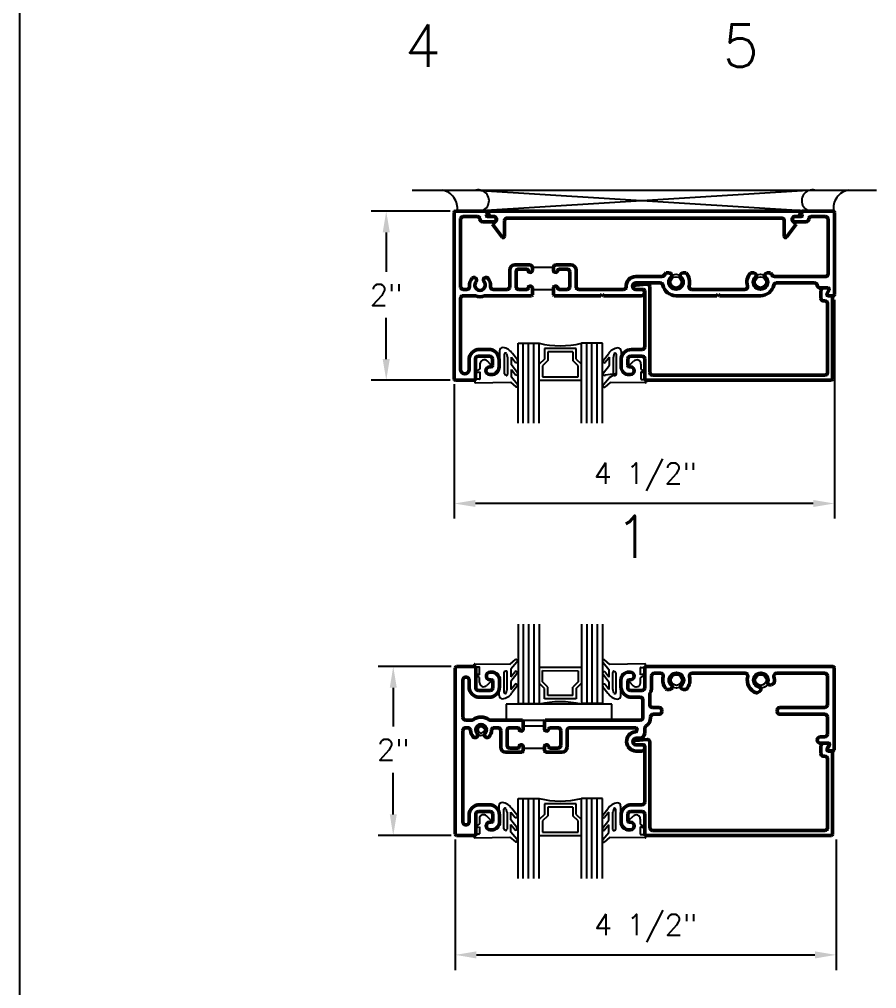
# Model space of a CAD drawing. Header units: inches. Extents: x -1.3 to 32.6, y -0.2 to 43.7.
# Drawn here: x -1.32 to 8.83, y 10.33 to 21.8 of the extents above; entities that cross this region are included whole.
import ezdxf

# ---------------------------------------------------------------- set-up
doc = ezdxf.new("R2010")
doc.units = ezdxf.units.IN
doc.header["$MEASUREMENT"] = 0
for name, color, linetype in [('R-ANNO-DIMS', 3, 'Continuous'), ('R-ANNO-TEXT', 6, 'Continuous'), ('R-SWTS-DET1', 1, 'Continuous'), ('R-SWTS-DET3', 5, 'Continuous'), ('R-SWTS-OTLN', 2, 'Continuous')]:
    doc.layers.add(name, color=color, linetype=linetype)
doc.styles.add('SWTSTEXT', font='romans.shx')
doc.dimstyles.new('SWTSARCH', dxfattribs={"dimtxt": 0.25, "dimasz": 0.25, "dimexe": 0.179688, "dimexo": 0.0625, "dimgap": 0.125, "dimtad": 1, "dimtih": 1, "dimtoh": 1, "dimdec": 4, "dimzin": 4, "dimdsep": 46, "dimlunit": 4, "dimtxsty": 'SWTSTEXT', "dimcen": 0.1875, "dimdle": 0.179688, "dimclrd": 256, "dimclre": 256, "dimclrt": 256, "dimazin": 2, "dimtfac": 1, "dimtdec": 4, "dimtofl": 0, "dimtmove": 0, "dimatfit": 3, "dimfxl": 1, "dimfrac": 2, "dimtolj": 1, "dimtzin": 4, "dimlwd": -1, "dimlwe": -1, "dimarcsym": 0})

# ---------------------------------------------------------------- blocks, each defined once
blk = doc.blocks.new('*D5')
at = {"layer": 'Defpoints', "color": 0, "transparency": 16777216}
for p in [(3.838, 12.154), (8.345, 12.154), (8.345, 10.726)]:
    blk.add_point(p, dxfattribs=at)
at = {"layer": 'R-ANNO-DIMS', "transparency": 16777216}
for p, q in [((3.838, 12.092), (3.838, 10.546)), ((8.345, 12.092), (8.345, 10.546)), ((4.088, 10.726), (8.095, 10.726))]:
    blk.add_line(p, q, dxfattribs=at)
for points in [[(4.088, 10.768), (4.088, 10.684), (3.838, 10.726)], [(8.095, 10.768), (8.095, 10.684), (8.345, 10.726)]]:
    blk.add_solid(points, dxfattribs=at)
at = {"layer": 'R-ANNO-DIMS', "transparency": 16777216, "insert": (6.091, 11.042), "char_height": 0.25, "attachment_point": 5, "style": 'SWTSTEXT'}
blk.add_mtext('\\A1;4 1/2"', dxfattribs=at)
blk = doc.blocks.new('*D6')
at = {"layer": 'Defpoints', "color": 0, "transparency": 16777216}
for p in [(3.103, 14.139), (3.853, 14.139), (3.853, 12.139)]:
    blk.add_point(p, dxfattribs=at)
at = {"layer": 'R-ANNO-DIMS', "transparency": 16777216}
for p, q in [((3.79, 14.139), (2.924, 14.139)), ((3.103, 13.889), (3.103, 13.429)), ((3.103, 12.389), (3.103, 12.881)), ((3.79, 12.139), (2.924, 12.139))]:
    blk.add_line(p, q, dxfattribs=at)
for points in [[(3.062, 13.889), (3.145, 13.889), (3.103, 14.139)], [(3.062, 12.389), (3.145, 12.389), (3.103, 12.139)]]:
    blk.add_solid(points, dxfattribs=at)
at = {"layer": 'R-ANNO-DIMS', "transparency": 16777216, "insert": (3.103, 13.155), "char_height": 0.25, "attachment_point": 5, "style": 'SWTSTEXT'}
blk.add_mtext('\\A1;2"', dxfattribs=at)
blk = doc.blocks.new('*D7')
at = {"layer": 'Defpoints', "color": 0, "transparency": 16777216}
for p in [(3.02, 19.528), (3.841, 19.528), (3.841, 17.529)]:
    blk.add_point(p, dxfattribs=at)
at = {"layer": 'R-ANNO-DIMS', "transparency": 16777216}
for p, q in [((3.778, 19.528), (2.84, 19.528)), ((3.02, 19.278), (3.02, 18.813)), ((3.02, 17.779), (3.02, 18.265)), ((3.778, 17.529), (2.84, 17.529))]:
    blk.add_line(p, q, dxfattribs=at)
for points in [[(2.978, 19.278), (3.062, 19.278), (3.02, 19.528)], [(2.978, 17.779), (3.062, 17.779), (3.02, 17.529)]]:
    blk.add_solid(points, dxfattribs=at)
at = {"layer": 'R-ANNO-DIMS', "transparency": 16777216, "insert": (3.02, 18.539), "char_height": 0.25, "attachment_point": 5, "style": 'SWTSTEXT'}
blk.add_mtext('\\A1;2"', dxfattribs=at)
blk = doc.blocks.new('*D8')
at = {"layer": 'Defpoints', "color": 0, "transparency": 16777216}
for p in [(8.326, 18.543), (3.826, 17.544), (3.826, 16.069)]:
    blk.add_point(p, dxfattribs=at)
at = {"layer": 'R-ANNO-DIMS', "transparency": 16777216}
for p, q in [((8.326, 18.48), (8.326, 15.89)), ((3.826, 17.481), (3.826, 15.89)), ((8.076, 16.069), (4.076, 16.069))]:
    blk.add_line(p, q, dxfattribs=at)
for points in [[(4.076, 16.111), (4.076, 16.028), (3.826, 16.069)], [(8.076, 16.111), (8.076, 16.028), (8.326, 16.069)]]:
    blk.add_solid(points, dxfattribs=at)
at = {"layer": 'R-ANNO-DIMS', "transparency": 16777216, "insert": (6.087, 16.385), "char_height": 0.25, "attachment_point": 5, "style": 'SWTSTEXT'}
blk.add_mtext('\\A1;4 1/2"', dxfattribs=at)

msp = doc.modelspace()

# ---------------------------------------------------------------- linework, layer by layer
at = {"layer": 'R-SWTS-DET1', "lineweight": 50}
for p, q in [((3.82577, 19.51338), (3.82577, 17.54372)), ((4.20579, 19.52838), (3.84077, 19.52838)), ((4.20839, 19.48788), (4.21878, 19.50588)), ((7.93276, 19.50588), (7.94316, 19.48788)), ((8.31077, 19.52838), (7.94575, 19.52838)), ((8.32577, 18.54267), (8.32577, 19.51338)), ((3.90077, 18.63497), (3.90077, 19.43438)), ((3.93177, 19.46538), (4.09877, 19.46538)), ((4.16077, 19.40338), (4.29477, 19.40338)), ((4.29477, 19.46538), (4.22138, 19.46538)), ((7.93016, 19.46538), (7.85677, 19.46538)), ((7.85677, 19.40338), (7.99077, 19.40338)), ((8.05277, 19.46538), (8.21977, 19.46538)), ((8.25077, 19.43438), (8.25077, 18.78583)), ((4.48177, 18.83167), (4.48177, 18.63472)), ((4.71877, 18.89367), (4.54377, 18.89367)), ((4.58777, 18.84367), (4.68477, 18.84367)), ((4.74977, 18.82867), (4.74977, 18.86267)), ((4.99977, 18.86267), (4.99977, 18.82867)), ((5.20577, 18.89367), (5.03077, 18.89367)), ((5.06477, 18.84367), (5.16177, 18.84367)), ((5.26777, 18.63472), (5.26777, 18.83167)), ((4.55677, 18.63472), (4.55677, 18.81267)), ((5.19277, 18.81267), (5.19277, 18.63472)), ((6.28457, 18.75483), (5.97371, 18.75469)), ((6.3704, 18.79872), (6.33228, 18.79872)), ((6.56926, 18.79872), (6.53115, 18.79872)), ((7.3704, 18.79872), (7.33228, 18.79872)), ((7.56926, 18.79872), (7.53115, 18.79872)), ((8.21977, 18.75483), (7.61699, 18.75483)), ((3.97566, 18.60372), (3.93202, 18.60372)), ((4.45077, 18.60372), (4.28489, 18.60372)), ((4.68477, 18.60372), (4.58777, 18.60372)), ((4.74977, 18.61772), (4.74977, 18.61867)), ((4.74977, 18.53867), (4.74977, 18.61867)), ((4.99977, 18.61867), (4.99977, 18.53867)), ((5.16177, 18.60372), (5.06477, 18.60372)), ((5.82993, 18.60372), (5.29877, 18.60372)), ((6.10756, 18.66538), (5.96923, 18.65342)), ((5.96923, 18.60349), (6.06623, 18.60349)), ((5.97374, 18.67969), (6.26317, 18.67983)), ((6.03823, 18.60372), (5.97377, 18.60369)), ((6.08123, 18.58849), (6.08123, 17.92348)), ((6.14123, 17.61948), (6.14123, 18.63449)), ((7.26682, 18.60372), (6.63473, 18.60372)), ((7.63837, 18.67983), (8.09037, 18.67983)), ((8.15812, 18.62143), (8.2488, 18.62143)), ((8.16498, 18.59143), (8.16498, 18.52843)), ((8.2488, 18.62143), (8.19498, 18.62143)), ((8.26179, 18.59893), (8.23853, 18.55864)), ((8.23893, 18.54977), (8.2624, 18.60009)), ((3.90077, 17.65372), (3.90077, 18.49772)), ((3.93177, 18.52872), (4.06663, 18.52872)), ((4.19392, 18.52872), (4.73982, 18.52872)), ((4.73982, 18.52872), (4.74977, 18.53867)), ((4.99977, 18.53867), (5.00972, 18.52872)), ((5.00972, 18.52872), (5.5602, 18.52872)), ((5.5602, 18.52872), (5.57577, 18.54429)), ((5.57577, 18.54429), (5.59135, 18.52872)), ((5.59135, 18.52872), (6.03826, 18.52872)), ((6.45077, 18.52872), (6.93515, 18.52872)), ((6.93515, 18.52872), (6.95077, 18.54434)), ((6.95077, 18.54434), (6.9664, 18.52872)), ((6.9664, 18.52872), (7.45077, 18.52872)), ((8.16498, 18.52843), (8.16498, 18.49743)), ((8.24091, 18.54053), (8.24867, 18.53277)), ((8.28998, 18.52843), (8.25252, 18.52843)), ((8.25857, 18.52867), (8.31177, 18.52867)), ((8.30498, 17.54348), (8.30498, 18.51343)), ((8.19598, 18.46643), (8.21398, 18.46643)), ((8.24498, 18.43543), (8.24498, 17.61948)), ((4.10677, 17.81272), (4.24577, 17.81272)), ((4.23177, 17.89272), (4.12577, 17.89272)), ((5.91123, 17.81248), (6.05023, 17.81248)), ((6.05023, 17.89248), (5.92523, 17.89248)), ((4.00077, 17.76772), (4.00077, 17.65372)), ((4.07577, 17.54372), (4.07577, 17.78172)), ((4.26177, 17.68772), (4.24727, 17.68772)), ((4.27677, 17.78172), (4.27677, 17.70272)), ((4.35677, 17.68772), (4.35677, 17.76772)), ((5.80023, 17.76748), (5.80023, 17.68748)), ((5.88023, 17.70248), (5.88023, 17.78148)), ((5.90973, 17.68748), (5.89523, 17.68748)), ((6.08123, 17.78148), (6.08123, 17.54348)), ((4.24727, 17.59472), (4.26377, 17.59472)), ((5.89323, 17.59448), (5.90973, 17.59448)), ((8.21398, 17.58848), (6.17223, 17.58848)), ((3.84077, 17.52872), (4.06077, 17.52872)), ((6.09623, 17.52848), (8.28998, 17.52848)), ((3.83779, 12.15443), (3.83779, 14.1244)), ((3.85279, 14.1394), (4.06529, 14.1394)), ((4.08029, 14.1244), (4.08029, 13.8864)), ((6.08029, 13.8864), (6.08029, 14.1244)), ((6.09529, 14.1394), (8.30779, 14.1394)), ((8.32279, 14.1244), (8.32279, 13.15468)), ((4.25179, 14.0734), (4.26829, 14.0734)), ((5.89229, 14.0734), (5.90879, 14.0734)), ((6.16029, 14.0284), (6.16029, 13.8864)), ((6.26991, 14.0594), (6.19129, 14.0594)), ((7.26991, 14.0594), (6.64066, 14.0594)), ((8.21179, 14.0594), (7.64066, 14.0594)), ((8.24279, 13.68553), (8.24279, 14.0284)), ((3.92779, 13.97815), (3.92779, 13.53543)), ((4.00029, 13.9004), (4.00029, 13.97815)), ((4.26629, 13.9804), (4.25179, 13.9804)), ((4.28129, 13.8864), (4.28129, 13.9654)), ((4.36129, 13.9804), (4.36129, 13.9004)), ((5.79929, 13.9004), (5.79929, 13.9804)), ((5.87929, 13.9654), (5.87929, 13.8864)), ((5.90879, 13.9804), (5.89429, 13.9804)), ((7.60653, 13.93986), (7.57939, 13.92419)), ((4.11129, 13.8554), (4.25029, 13.8554)), ((4.23629, 13.7754), (4.12529, 13.7754)), ((5.91029, 13.8554), (6.04929, 13.8554)), ((6.02876, 13.7754), (5.92429, 13.7754)), ((6.13976, 13.81285), (6.13976, 13.68553)), ((6.37491, 13.8694), (6.34357, 13.8694)), ((6.567, 13.8694), (6.53566, 13.8694)), ((7.44018, 13.84381), (7.41304, 13.82814)), ((6.05976, 13.53543), (6.05976, 13.7444)), ((6.17076, 13.65453), (6.25129, 13.65453)), ((7.67929, 13.65453), (8.21179, 13.65453)), ((6.14976, 13.54353), (6.14976, 13.53543)), ((6.25129, 13.57453), (6.18076, 13.57453)), ((6.28229, 13.62353), (6.28229, 13.60553)), ((7.64829, 13.60553), (7.64829, 13.62353)), ((8.21179, 13.57453), (7.67929, 13.57453)), ((8.24279, 13.33845), (8.24279, 13.54353)), ((3.95879, 13.50443), (4.03538, 13.50443)), ((4.25015, 13.50443), (4.63301, 13.50443)), ((4.63301, 13.50443), (4.64301, 13.49443)), ((4.64301, 13.49443), (4.64301, 13.39943)), ((4.89301, 13.49443), (4.90301, 13.50443)), ((4.89301, 13.39943), (4.89301, 13.49443)), ((4.90301, 13.50443), (6.02876, 13.50443)), ((3.92779, 13.38343), (3.92779, 12.30068)), ((3.98738, 13.41443), (3.95879, 13.41443)), ((4.34401, 13.41443), (4.29815, 13.41443)), ((4.37501, 13.18643), (4.37501, 13.38343)), ((4.45001, 13.38343), (4.45001, 13.20543)), ((4.57801, 13.41443), (4.48101, 13.41443)), ((4.59301, 13.39943), (4.59301, 13.39943)), ((5.05501, 13.41443), (4.95801, 13.41443)), ((5.08601, 13.20543), (5.08601, 13.38343)), ((5.16101, 13.38343), (5.16101, 13.18643)), ((5.96546, 13.41443), (5.19201, 13.41443)), ((6.08027, 13.40778), (6.08027, 13.35242)), ((6.10756, 13.27633), (5.96923, 13.26437)), ((5.96923, 13.21445), (6.06623, 13.21445)), ((6.01829, 13.29042), (5.97827, 13.29041)), ((5.9783, 13.21441), (6.04276, 13.21443)), ((6.08123, 13.19945), (6.08123, 12.53443)), ((6.14123, 12.23043), (6.14123, 13.24545)), ((8.16034, 13.30745), (8.21179, 13.30745)), ((8.25332, 13.23245), (8.16034, 13.23245)), ((8.16498, 13.20238), (8.16498, 13.13938)), ((8.2488, 13.23238), (8.19498, 13.23238)), ((8.23893, 13.16072), (8.2624, 13.21104)), ((8.24304, 13.16965), (8.26631, 13.20995)), ((4.61201, 13.12443), (4.43701, 13.12443)), ((4.48101, 13.17443), (4.57801, 13.17443)), ((4.64301, 13.18943), (4.64301, 13.15543)), ((4.89301, 13.15543), (4.89301, 13.18943)), ((5.09901, 13.12443), (4.92401, 13.12443)), ((4.95801, 13.17443), (5.05501, 13.17443)), ((6.04279, 13.13943), (5.97589, 13.13943)), ((5.97589, 13.13943), (5.97589, 13.13943)), ((8.16498, 13.13938), (8.16498, 13.10838)), ((8.25289, 13.14408), (8.24543, 13.15155)), ((8.28998, 13.13938), (8.25252, 13.13938)), ((8.30779, 13.13968), (8.2635, 13.13968)), ((8.30498, 12.15443), (8.30498, 13.12438)), ((8.19598, 13.07738), (8.21398, 13.07738)), ((8.24498, 13.04638), (8.24498, 12.23043)), ((4.08029, 12.39243), (4.08029, 12.15443)), ((4.25029, 12.42343), (4.11129, 12.42343)), ((4.12529, 12.50343), (4.23629, 12.50343)), ((4.28129, 12.31343), (4.28129, 12.39243)), ((5.88023, 12.31343), (5.88023, 12.39243)), ((5.91123, 12.42343), (6.05023, 12.42343)), ((6.05023, 12.50343), (5.92523, 12.50343)), ((6.08123, 12.39243), (6.08123, 12.15443)), ((4.00029, 12.30068), (4.00029, 12.37843)), ((4.25179, 12.29843), (4.26629, 12.29843)), ((4.36129, 12.37843), (4.36129, 12.29843)), ((5.80023, 12.37843), (5.80023, 12.29843)), ((5.90973, 12.29843), (5.89523, 12.29843)), ((4.26829, 12.20543), (4.25179, 12.20543)), ((5.89323, 12.20543), (5.90973, 12.20543)), ((8.21398, 12.19943), (6.17223, 12.19943)), ((4.06529, 12.13943), (3.85279, 12.13943)), ((6.09623, 12.13943), (8.28998, 12.13943))]:
    msp.add_line(p, q, dxfattribs=at)
at = {"layer": 'R-SWTS-DET1', "linetype": 'Continuous', "lineweight": 50}
for p, q in [((4.23177, 19.49738), (4.23177, 19.52838)), ((4.23177, 19.52838), (6.07577, 19.52838)), ((6.07577, 19.52838), (7.91977, 19.52838)), ((7.91977, 19.52838), (7.91977, 19.49738)), ((4.29477, 19.46638), (4.26277, 19.46638)), ((4.27877, 19.37554), (4.31669, 19.41346)), ((4.41977, 19.41738), (4.41977, 19.23138)), ((6.07577, 19.44838), (4.45077, 19.44838)), ((7.70077, 19.44838), (6.07577, 19.44838)), ((7.73177, 19.23138), (7.73177, 19.41738)), ((7.83485, 19.41346), (7.87277, 19.37554)), ((7.88877, 19.46638), (7.85677, 19.46638)), ((4.39274, 19.22242), (4.27877, 19.37554)), ((7.87277, 19.37554), (7.75881, 19.22242))]:
    msp.add_line(p, q, dxfattribs=at)
at = {"layer": 'R-SWTS-DET1'}
for p, q in [((4.56204, 18.8284), (4.56204, 18.6184)), ((4.68504, 18.8434), (4.57704, 18.8434)), ((5.00004, 18.86267), (4.75004, 18.8624)), ((4.75004, 18.8624), (4.75004, 18.8284)), ((5.00004, 18.8284), (5.00004, 18.8624)), ((5.17304, 18.8434), (5.06504, 18.8434)), ((5.18804, 18.6184), (5.18804, 18.8284)), ((4.57704, 18.6034), (4.68504, 18.6034)), ((4.76504, 18.6034), (4.98504, 18.6034)), ((5.06504, 18.6034), (5.17304, 18.6034)), ((4.58054, 17.96662), (4.83054, 17.96662)), ((4.58055, 17.0188), (4.58054, 17.96662)), ((4.64305, 17.0188), (4.64304, 17.96662)), ((4.70555, 17.0188), (4.70554, 17.96662)), ((4.76805, 17.0188), (4.76804, 17.96662)), ((4.83055, 17.0188), (4.83054, 17.96662)), ((5.26854, 17.90363), (4.89254, 17.90362)), ((4.89254, 17.90362), (4.89254, 17.77862)), ((5.26854, 17.77863), (5.26854, 17.90363)), ((5.58054, 17.96664), (5.33054, 17.96663)), ((5.33055, 17.0188), (5.33054, 17.96663)), ((5.39305, 17.0188), (5.39304, 17.96663)), ((5.45555, 17.0188), (5.45554, 17.96663)), ((5.51805, 17.0188), (5.51804, 17.96663)), ((5.58055, 17.0188), (5.58054, 17.96664)), ((4.36199, 17.87535), (4.36199, 17.67535)), ((4.50221, 17.71073), (4.50221, 17.80254)), ((4.50221, 17.80254), (4.55144, 17.73949)), ((4.57316, 17.76798), (4.51391, 17.84358)), ((5.22854, 17.86363), (4.93254, 17.86363)), ((4.93254, 17.86363), (4.93254, 17.76206)), ((5.22854, 17.86363), (5.22854, 17.76206)), ((5.59119, 17.76501), (5.65045, 17.84061)), ((5.66214, 17.79958), (5.61291, 17.73653)), ((5.66214, 17.70776), (5.66214, 17.79958)), ((5.80236, 17.87238), (5.80236, 17.67238)), ((4.12969, 17.72133), (4.12969, 17.66248)), ((4.26331, 17.70842), (4.21504, 17.75668)), ((4.24224, 17.69135), (4.25624, 17.69135)), ((4.57189, 17.62019), (4.50221, 17.71073)), ((4.89254, 17.77862), (4.83054, 17.71662)), ((4.93254, 17.76206), (4.87054, 17.70006)), ((4.87054, 17.70006), (4.87055, 17.56862)), ((5.29054, 17.70006), (5.22854, 17.76206)), ((5.26854, 17.77863), (5.33054, 17.71663)), ((5.29055, 17.56863), (5.29054, 17.70006)), ((5.59246, 17.61723), (5.66214, 17.70776)), ((5.90105, 17.70546), (5.94931, 17.75372)), ((5.92211, 17.68838), (5.90812, 17.68838)), ((6.03466, 17.71836), (6.03466, 17.65951)), ((4.12969, 17.66248), (4.09005, 17.63434)), ((4.09676, 17.62009), (4.12969, 17.62891)), ((4.12969, 17.62891), (4.12969, 17.54504)), ((4.20379, 17.63186), (4.20239, 17.64786)), ((4.28199, 17.59535), (4.24364, 17.59535)), ((4.50221, 17.56339), (4.50221, 17.65449)), ((4.50221, 17.65449), (4.55168, 17.59064)), ((4.57148, 17.48169), (4.50221, 17.56339)), ((4.87055, 17.56862), (5.29055, 17.56863)), ((5.59287, 17.47872), (5.66214, 17.56042)), ((5.73051, 17.60215), (5.61267, 17.58768)), ((5.66214, 17.56042), (5.73051, 17.60215)), ((5.88236, 17.59238), (5.92071, 17.59238)), ((5.96056, 17.6289), (5.96196, 17.6449)), ((6.03466, 17.65951), (6.0743, 17.63137)), ((6.0676, 17.61712), (6.03466, 17.62595)), ((6.03466, 17.62595), (6.03466, 17.54207)), ((4.06769, 17.53304), (4.06769, 17.50504)), ((4.12369, 17.53904), (4.07369, 17.53904)), ((4.07369, 17.49904), (4.49215, 17.50595)), ((4.49215, 17.50595), (4.49215, 17.50595)), ((4.49215, 17.50595), (4.55607, 17.44961)), ((4.83055, 17.52862), (5.33055, 17.52863)), ((5.6722, 17.50299), (5.60828, 17.44665)), ((6.09066, 17.49607), (5.6722, 17.50299)), ((5.6722, 17.50299), (5.6722, 17.50299)), ((6.04066, 17.53607), (6.09066, 17.53607)), ((6.09666, 17.53007), (6.09666, 17.50207)), ((4.58055, 14.64025), (4.58054, 13.69243)), ((4.64305, 14.64025), (4.64304, 13.69243)), ((4.70555, 14.64025), (4.70554, 13.69243)), ((4.76805, 14.64025), (4.76804, 13.69243)), ((4.83055, 14.64025), (4.83054, 13.69243)), ((5.33055, 14.64025), (5.33054, 13.69242)), ((5.39305, 14.64025), (5.39304, 13.69242)), ((5.45555, 14.64025), (5.45554, 13.69242)), ((5.51805, 14.64025), (5.51804, 13.69242)), ((5.58055, 14.64025), (5.58054, 13.69242)), ((4.06208, 14.13861), (4.06208, 14.16661)), ((4.06808, 14.17261), (4.48655, 14.1657)), ((4.11808, 14.13261), (4.06808, 14.13261)), ((4.12408, 14.04274), (4.12408, 14.12661)), ((4.48655, 14.1657), (4.55047, 14.22204)), ((4.48655, 14.1657), (4.48655, 14.1657)), ((4.56588, 14.18996), (4.49661, 14.10826)), ((4.83055, 14.13043), (5.33055, 14.13042)), ((5.58726, 14.187), (5.65653, 14.1053)), ((5.66659, 14.16273), (5.60268, 14.21908)), ((6.08506, 14.16965), (5.66659, 14.16273)), ((5.66659, 14.16273), (5.66659, 14.16273)), ((6.02906, 14.03977), (6.02906, 14.12365)), ((6.03506, 14.12965), (6.08506, 14.12965)), ((6.09106, 14.13565), (6.09106, 14.16365)), ((4.12408, 14.00917), (4.08445, 14.03731)), ((4.09115, 14.05156), (4.12408, 14.04274)), ((4.12408, 13.95032), (4.12408, 14.00917)), ((4.19819, 14.03979), (4.19679, 14.02379)), ((4.27638, 14.0763), (4.23804, 14.0763)), ((4.49661, 14.10826), (4.49661, 14.01716)), ((4.49661, 14.01716), (4.54608, 14.08101)), ((4.56629, 14.05146), (4.49661, 13.96092)), ((4.87054, 13.959), (4.87055, 14.09043)), ((4.87055, 14.09043), (5.29055, 14.09042)), ((5.29055, 14.09042), (5.29054, 13.95899)), ((5.58686, 14.0485), (5.65653, 13.95796)), ((5.65653, 14.0142), (5.60707, 14.07804)), ((5.65653, 14.1053), (5.65653, 14.0142)), ((5.87676, 14.07334), (5.91511, 14.07334)), ((5.95496, 14.03682), (5.95635, 14.02082)), ((6.06199, 14.0486), (6.02906, 14.03977)), ((6.02906, 14.00621), (6.06869, 14.03435)), ((6.02906, 13.94736), (6.02906, 14.00621)), ((4.2577, 13.96323), (4.20944, 13.91497)), ((4.23664, 13.9803), (4.25063, 13.9803)), ((4.35638, 13.7963), (4.35638, 13.9963)), ((4.49661, 13.96092), (4.49661, 13.86911)), ((4.49661, 13.86911), (4.54584, 13.93215)), ((4.56756, 13.90367), (4.5083, 13.82807)), ((4.89254, 13.88043), (4.83054, 13.94243)), ((4.93254, 13.897), (4.87054, 13.959)), ((4.93254, 13.79543), (4.93254, 13.897)), ((5.29054, 13.95899), (5.22854, 13.89699)), ((5.22854, 13.79542), (5.22854, 13.89699)), ((5.26854, 13.88042), (5.33054, 13.94242)), ((5.58559, 13.90071), (5.64484, 13.82511)), ((5.65653, 13.86614), (5.6073, 13.92919)), ((5.65653, 13.95796), (5.65653, 13.86614)), ((5.79676, 13.79334), (5.79676, 13.99334)), ((5.89544, 13.96027), (5.9437, 13.912)), ((5.91651, 13.97734), (5.90251, 13.97734)), ((4.89254, 13.75543), (4.89254, 13.88043)), ((5.22854, 13.79542), (4.93254, 13.79543)), ((5.26854, 13.88042), (5.26854, 13.75542)), ((5.69135, 13.69243), (4.44135, 13.69243)), ((4.44135, 13.69243), (4.44135, 13.50443)), ((4.58054, 13.70126), (4.83054, 13.70125)), ((5.26854, 13.75542), (4.89254, 13.75543)), ((5.58054, 13.70124), (5.33054, 13.70124)), ((5.69135, 13.50443), (5.69135, 13.69243)), ((4.44135, 13.50443), (5.69135, 13.50443)), ((4.89327, 13.43343), (4.64327, 13.43316)), ((4.64327, 13.43316), (4.64327, 13.39916)), ((4.89327, 13.39916), (4.89327, 13.43316)), ((4.20086, 13.39943), (4.18253, 13.39943)), ((4.18253, 13.37943), (4.20086, 13.37943)), ((4.45527, 13.39916), (4.45527, 13.18916)), ((4.57827, 13.41416), (4.47027, 13.41416)), ((5.06627, 13.41416), (4.95827, 13.41416)), ((5.08127, 13.18916), (5.08127, 13.39916)), ((4.47027, 13.17416), (4.57827, 13.17416)), ((4.65827, 13.17416), (4.87827, 13.17416)), ((4.95827, 13.17416), (5.06627, 13.17416)), ((4.58054, 12.57757), (4.83054, 12.57758)), ((4.58055, 11.62976), (4.58054, 12.57757)), ((4.64305, 11.62976), (4.64304, 12.57757)), ((4.70555, 11.62976), (4.70554, 12.57757)), ((4.76805, 11.62976), (4.76804, 12.57758)), ((4.83055, 11.62976), (4.83054, 12.57758)), ((4.89254, 12.51458), (4.89254, 12.38958)), ((5.26854, 12.51458), (4.89254, 12.51458)), ((5.26854, 12.38958), (5.26854, 12.51458)), ((5.58054, 12.57759), (5.33054, 12.57758)), ((5.33055, 11.62976), (5.33054, 12.57758)), ((5.39305, 11.62976), (5.39304, 12.57759)), ((5.45555, 11.62976), (5.45554, 12.57759)), ((5.51805, 11.62976), (5.51804, 12.57759)), ((5.58055, 11.62976), (5.58054, 12.57759)), ((4.35503, 12.48979), (4.35503, 12.28979)), ((4.49526, 12.32516), (4.49526, 12.41698)), ((4.49526, 12.41698), (4.54449, 12.35393)), ((4.5662, 12.38241), (4.50695, 12.45802)), ((4.93254, 12.47458), (4.93254, 12.37301)), ((5.22854, 12.47458), (4.93254, 12.47458)), ((5.22854, 12.47458), (5.22854, 12.37301)), ((5.58423, 12.37945), (5.64349, 12.45505)), ((5.65518, 12.41402), (5.60595, 12.35097)), ((5.65518, 12.3222), (5.65518, 12.41402)), ((5.79541, 12.48682), (5.79541, 12.28682)), ((4.12273, 12.27691), (4.0831, 12.24877)), ((4.12273, 12.33576), (4.12273, 12.27691)), ((4.25635, 12.32286), (4.20809, 12.37112)), ((4.23528, 12.30579), (4.24928, 12.30579)), ((4.56493, 12.23463), (4.49526, 12.32516)), ((4.89254, 12.38958), (4.83054, 12.32758)), ((4.93254, 12.37301), (4.87054, 12.31101)), ((4.87054, 12.31101), (4.87055, 12.17958)), ((5.29054, 12.31102), (5.22854, 12.37301)), ((5.26854, 12.38958), (5.33054, 12.32758)), ((5.29055, 12.17958), (5.29054, 12.31102)), ((5.5855, 12.23166), (5.65518, 12.3222)), ((5.89409, 12.31989), (5.94235, 12.36816)), ((5.91515, 12.30282), (5.90116, 12.30282)), ((6.02771, 12.3328), (6.02771, 12.27395)), ((4.0898, 12.23452), (4.12273, 12.24335)), ((4.12273, 12.24335), (4.12273, 12.15948)), ((4.19683, 12.2463), (4.19544, 12.2623)), ((4.27503, 12.20979), (4.23668, 12.20979)), ((4.49526, 12.17783), (4.49526, 12.26893)), ((4.49526, 12.26893), (4.54472, 12.20508)), ((4.56453, 12.09612), (4.49526, 12.17783)), ((4.87055, 12.17958), (5.29055, 12.17958)), ((5.58591, 12.09316), (5.65518, 12.17486)), ((5.65518, 12.26596), (5.60571, 12.20212)), ((5.65518, 12.17486), (5.65518, 12.26596)), ((5.87541, 12.20682), (5.91375, 12.20682)), ((5.9536, 12.24334), (5.955, 12.25934)), ((6.02771, 12.27395), (6.06734, 12.24581)), ((6.06064, 12.23156), (6.02771, 12.24039)), ((6.02771, 12.24039), (6.02771, 12.15651)), ((4.06073, 12.14748), (4.06073, 12.11948)), ((4.11673, 12.15348), (4.06673, 12.15348)), ((4.06673, 12.11348), (4.4852, 12.12039)), ((4.4852, 12.12039), (4.4852, 12.12039)), ((4.4852, 12.12039), (4.54911, 12.06405)), ((4.83055, 12.13958), (5.33055, 12.13958)), ((5.66524, 12.11743), (5.60132, 12.06108)), ((6.08371, 12.11051), (5.66524, 12.11743)), ((5.66524, 12.11743), (5.66524, 12.11743)), ((6.03371, 12.15051), (6.08371, 12.15051)), ((6.08971, 12.14451), (6.08971, 12.11651))]:
    msp.add_line(p, q, dxfattribs=at)
at = {"layer": 'R-SWTS-DET1', "lineweight": 25}
for p, q in [((4.41884, 17.60511), (4.41884, 17.83535)), ((4.44444, 17.84595), (4.45237, 17.81204)), ((4.45676, 17.80143), (4.45676, 17.60015)), ((5.70759, 17.79847), (5.70759, 17.59719)), ((5.71991, 17.84299), (5.71198, 17.80907)), ((5.74551, 17.60215), (5.74551, 17.83238)), ((4.43959, 17.58531), (4.43167, 17.59027)), ((5.72476, 17.58235), (5.73268, 17.5873)), ((4.41323, 14.06654), (4.41323, 13.8363)), ((4.43399, 14.08634), (4.42606, 14.08138)), ((4.45116, 13.87022), (4.45116, 14.0715)), ((5.70198, 13.86726), (5.70198, 14.06853)), ((5.71915, 14.08338), (5.72708, 14.07842)), ((5.73991, 14.06358), (5.73991, 13.83334)), ((4.43884, 13.82569), (4.44677, 13.85961)), ((5.7143, 13.82273), (5.70638, 13.85665)), ((4.41188, 12.21955), (4.41188, 12.44979)), ((4.43749, 12.46039), (4.44541, 12.42647)), ((4.44981, 12.41587), (4.44981, 12.21459)), ((5.70063, 12.4129), (5.70063, 12.21163)), ((5.71295, 12.45743), (5.70502, 12.42351)), ((5.73856, 12.21658), (5.73856, 12.44682)), ((4.43264, 12.19975), (4.42471, 12.2047)), ((5.7178, 12.19678), (5.72573, 12.20174))]:
    msp.add_line(p, q, dxfattribs=at)
at = {"layer": 'R-SWTS-DET1'}
for points in [[(4.75004, 18.8624), (4.75004, 18.8284, -0.408), (4.72504, 18.8034, -0.41200564), (4.70004, 18.8284, 0.41333333), (4.68504, 18.8434), (4.57704, 18.8434, 0.41333333), (4.56204, 18.8284), (4.56204, 18.6184, 0.41333333), (4.57704, 18.6034), (4.68504, 18.6034, 0.41333333), (4.70004, 18.6184, -0.416), (4.72504, 18.6434, -0.41200564), (4.75004, 18.6184, 0.41333333), (4.76504, 18.6034), (4.98504, 18.6034, 0.41333333), (5.00004, 18.6184, -0.416), (5.02504, 18.6434, -0.41200564), (5.05004, 18.6184, 0.41333333), (5.06504, 18.6034), (5.17304, 18.6034, 0.41333333), (5.18804, 18.6184), (5.18804, 18.8284, 0.41333333), (5.17304, 18.8434), (5.06504, 18.8434, 0.41333333), (5.05004, 18.8284, -0.408), (5.02504, 18.8034, -0.41200564), (5.00004, 18.8284), (5.00004, 18.8624, -0.00219019), (5.00004, 18.86267)], [(4.64327, 13.43316), (4.64327, 13.39916, -0.408), (4.61827, 13.37416, -0.41200564), (4.59327, 13.39916, 0.41333333), (4.57827, 13.41416), (4.47027, 13.41416, 0.41333333), (4.45527, 13.39916), (4.45527, 13.18916, 0.41333333), (4.47027, 13.17416), (4.57827, 13.17416, 0.41333333), (4.59327, 13.18916, -0.416), (4.61827, 13.21416, -0.41200564), (4.64327, 13.18916, 0.41333333), (4.65827, 13.17416), (4.87827, 13.17416, 0.41333333), (4.89327, 13.18916, -0.416), (4.91827, 13.21416, -0.41200564), (4.94327, 13.18916, 0.41333333), (4.95827, 13.17416), (5.06627, 13.17416, 0.41333333), (5.08127, 13.18916), (5.08127, 13.39916, 0.41333333), (5.06627, 13.41416), (4.95827, 13.41416, 0.41333333), (4.94327, 13.39916, -0.408), (4.91827, 13.37416, -0.41200564), (4.89327, 13.39916), (4.89327, 13.43316, -0.00219019), (4.89327, 13.43343)]]:
    msp.add_lwpolyline(points, format="xyb", close=True, dxfattribs=at)
for centre, radius in [((6.45077, 18.68972), 0.094), ((6.45077, 18.68972), 0.0625), ((7.45077, 18.68972), 0.094), ((7.45077, 18.68972), 0.0625), ((6.45529, 13.9784), 0.094), ((6.45529, 13.9784), 0.0625), ((7.45529, 13.9784), 0.094), ((7.45529, 13.9784), 0.0625)]:
    msp.add_circle(centre, radius, dxfattribs=at)
for centre, radius, start, end in [((8.06696, 19.65342), 0.12825, 77.072511, 280.705963), ((8.52918, 19.56556), 0.21545, 98.978794, 189.927915), ((4.57706, 18.82838), 0.01502, 90.086122, 179.913878), ((4.68502, 18.82838), 0.01502, 0.086122, 89.913878), ((4.72504, 18.82845), 0.025, 180.126604, 359.873396), ((5.03077, 18.86267), 0.03073, 180, 180.501953), ((5.02504, 18.82845), 0.025, 180.126604, 359.873396), ((5.06506, 18.82838), 0.01502, 90.086122, 179.913878), ((5.17302, 18.82838), 0.01502, 0.086122, 89.913878), ((4.57706, 18.61842), 0.01502, 180.086122, 269.913878), ((4.68502, 18.61842), 0.01502, 270.086122, 359.913878), ((4.72504, 18.61834), 0.025, 0.126604, 179.873396), ((4.76506, 18.61842), 0.01502, 180.086122, 269.913878), ((4.98502, 18.61842), 0.01502, 270.086122, 359.913878), ((5.02504, 18.61844), 0.025, 359.897709, 180.102291), ((5.06506, 18.61842), 0.01502, 180.086122, 269.913878), ((5.17302, 18.61842), 0.01502, 270.086122, 359.913878), ((4.40199, 17.87535), 0.04, 90, 180), ((4.38269, 17.76211), 0.15445, 31.835453, 82.823066), ((5.08052, 18.96492), 1.02912, 255.941626, 284.060293), ((5.78166, 17.75914), 0.15445, 97.176934, 148.164547), ((5.76236, 17.87238), 0.04, 0, 90), ((4.17969, 17.72133), 0.05, 45, 180), ((4.24224, 17.65135), 0.04, 90, 185), ((4.25624, 17.70135), 0.01, 270, 45), ((4.28199, 17.67535), 0.08, 270, 0), ((4.5617, 17.75419), 0.01792, 235.088017, 50.262848), ((5.60265, 17.75123), 0.01792, 129.737152, 304.911983), ((5.88236, 17.67238), 0.08, 180, 270), ((5.90812, 17.69838), 0.01, 135, 270), ((5.92211, 17.64838), 0.04, 355, 90), ((5.98466, 17.71836), 0.05, 0, 135), ((4.09468, 17.62781), 0.008, 125.373884, 285), ((4.24364, 17.63535), 0.04, 185, 270), ((4.56101, 17.60595), 0.01792, 238.656693, 52.602283), ((5.60335, 17.60299), 0.01792, 127.397717, 301.343307), ((5.92071, 17.63238), 0.04, 270, 355), ((6.06967, 17.62485), 0.008, 255, 54.626116), ((4.07369, 17.53304), 0.006, 90, 180), ((4.07369, 17.50504), 0.006, 180, 270), ((4.12369, 17.54504), 0.006, 270, 0), ((4.56184, 17.46658), 0.01792, 251.208818, 57.457001), ((5.60251, 17.46361), 0.01792, 122.542999, 288.791182), ((6.04066, 17.54207), 0.006, 180, 270), ((6.09066, 17.53007), 0.006, 0, 90), ((6.09066, 17.50207), 0.006, 270, 0), ((4.06808, 14.16661), 0.006, 90, 180), ((4.06808, 14.13861), 0.006, 180, 270), ((4.11808, 14.12661), 0.006, 0, 90), ((4.55624, 14.20507), 0.01792, 302.542999, 108.791182), ((5.5969, 14.20211), 0.01792, 71.208818, 237.457001), ((6.03506, 14.12365), 0.006, 90, 180), ((6.08506, 14.16365), 0.006, 0, 90), ((6.08506, 14.13565), 0.006, 270, 360), ((4.08908, 14.04384), 0.008, 75, 234.626116), ((4.23664, 14.0203), 0.04, 175, 270), ((4.23804, 14.0363), 0.04, 90, 175), ((4.27638, 13.9963), 0.08, 360, 90), ((4.5554, 14.0657), 0.01792, 307.397717, 121.343307), ((5.59774, 14.06274), 0.01792, 58.656693, 232.602283), ((5.87676, 13.99334), 0.08, 90, 180), ((5.91511, 14.03334), 0.04, 5, 90), ((5.91651, 14.01734), 0.04, 270, 5), ((6.06406, 14.04087), 0.008, 305.373884, 105), ((4.17408, 13.95032), 0.05, 180, 315), ((4.25063, 13.9703), 0.01, 315, 90), ((4.5561, 13.91746), 0.01792, 309.737152, 124.911983), ((5.59705, 13.91449), 0.01792, 55.088017, 230.262848), ((5.90251, 13.96734), 0.01, 90, 225), ((5.97906, 13.94736), 0.05, 225, 360), ((4.39638, 13.7963), 0.04, 180, 270), ((4.37709, 13.90954), 0.15445, 277.176934, 328.164547), ((5.77606, 13.90658), 0.15445, 211.835453, 262.823066), ((5.75676, 13.79334), 0.04, 270, 360), ((5.08052, 12.69414), 1.02912, 75.939707, 104.058374), ((4.14276, 13.38943), 0.065, 14.477512, 345.522488), ((4.14276, 13.38943), 0.0375, 20.667316, 339.332684), ((4.92401, 13.43343), 0.03073, 180, 180.501953), ((4.18253, 13.40443), 0.005, 200.667316, 270), ((4.18253, 13.37443), 0.005, 90, 159.332684), ((4.20086, 13.40443), 0.005, 270, 14.477512), ((4.20086, 13.37443), 0.005, 345.522488, 90), ((4.4703, 13.39914), 0.01502, 90.086122, 179.913878), ((4.57825, 13.39914), 0.01502, 0.086122, 89.913878), ((4.61827, 13.39922), 0.025, 180.126604, 359.873396), ((4.91827, 13.39922), 0.025, 180.126604, 359.873396), ((4.9583, 13.39914), 0.01502, 90.086122, 179.913878), ((5.06625, 13.39914), 0.01502, 0.086122, 89.913878), ((4.61827, 13.18911), 0.025, 0.126604, 179.873396), ((4.91827, 13.18921), 0.025, 359.897709, 180.102291), ((4.4703, 13.18919), 0.01502, 180.086122, 269.913878), ((4.57825, 13.18919), 0.01502, 270.086122, 359.913878), ((4.6583, 13.18919), 0.01502, 180.086122, 269.913878), ((4.87825, 13.18919), 0.01502, 270.086122, 359.913878), ((4.9583, 13.18919), 0.01502, 180.086122, 269.913878), ((5.06625, 13.18919), 0.01502, 270.086122, 359.913878), ((4.39503, 12.48979), 0.04, 90, 180), ((4.37573, 12.37655), 0.15445, 31.835453, 82.823066), ((5.08052, 13.57587), 1.02912, 255.941626, 284.060293), ((5.7747, 12.37358), 0.15445, 97.176934, 148.164547), ((5.75541, 12.48682), 0.04, 0, 90), ((4.17273, 12.33576), 0.05, 45, 180), ((4.23528, 12.26579), 0.04, 90, 185), ((4.24928, 12.31579), 0.01, 270, 45), ((4.27503, 12.28979), 0.08, 270, 0), ((4.55474, 12.36863), 0.01792, 235.088017, 50.262848), ((5.59569, 12.36567), 0.01792, 129.737152, 304.911983), ((5.87541, 12.28682), 0.08, 180, 270), ((5.90116, 12.31282), 0.01, 135, 270), ((5.91515, 12.26282), 0.04, 355, 90), ((5.97771, 12.3328), 0.05, 0, 135), ((4.08773, 12.24225), 0.008, 125.373884, 285), ((4.23668, 12.24979), 0.04, 185, 270), ((4.55405, 12.22039), 0.01792, 238.656693, 52.602283), ((5.59639, 12.21742), 0.01792, 127.397717, 301.343307), ((5.91375, 12.24682), 0.04, 270, 355), ((6.06271, 12.23929), 0.008, 255, 54.626116), ((4.06673, 12.14748), 0.006, 90, 180), ((4.06673, 12.11948), 0.006, 180, 270), ((4.11673, 12.15948), 0.006, 270, 0), ((4.55489, 12.08102), 0.01792, 251.208818, 57.457001), ((5.59555, 12.07805), 0.01792, 122.542999, 288.791182), ((6.03371, 12.15651), 0.006, 180, 270), ((6.08371, 12.14451), 0.006, 0, 90), ((6.08371, 12.11651), 0.006, 270, 0)]:
    msp.add_arc(centre, radius, start, end, dxfattribs=at)
at = {"layer": 'R-SWTS-DET1', "lineweight": 50}
for centre, radius, start, end in [((3.84077, 19.51338), 0.015, 90, 180), ((4.20579, 19.51338), 0.015, 330, 90), ((7.94575, 19.51338), 0.015, 90, 210), ((8.31077, 19.51338), 0.015, 0, 90), ((3.93177, 19.43438), 0.031, 90, 180), ((4.09877, 19.43438), 0.031, 360, 90), ((4.16077, 19.43438), 0.031, 180, 270), ((4.22138, 19.48038), 0.015, 150, 270), ((4.29477, 19.43438), 0.031, 270, 90), ((7.85677, 19.43438), 0.031, 90, 270), ((7.93016, 19.48038), 0.015, 270, 30), ((7.99077, 19.43438), 0.031, 270, 0), ((8.05277, 19.43438), 0.031, 90, 180), ((8.21977, 19.43438), 0.031, 0, 90), ((4.54377, 18.83167), 0.062, 90, 180), ((4.58777, 18.81267), 0.031, 90, 180), ((4.68477, 18.82867), 0.015, 0, 90), ((4.72477, 18.82867), 0.025, 180, 0), ((4.71877, 18.86267), 0.031, 0, 90), ((5.03077, 18.86267), 0.031, 90, 180), ((5.02477, 18.82867), 0.025, 180, 0), ((5.06477, 18.82867), 0.015, 90, 180), ((5.16177, 18.81267), 0.031, 360, 90), ((5.20577, 18.83167), 0.062, 360, 90), ((4.13027, 18.65376), 0.1245, 139.363, 186.928164), ((4.05932, 18.71465), 0.031, 319.363, 139.363), ((4.20122, 18.71465), 0.031, 40.637, 220.637), ((4.13027, 18.65376), 0.1245, 353.071836, 40.637), ((5.97376, 18.64169), 0.113, 90.022583, 182.776186), ((6.28456, 18.78583), 0.031, 270.01698, 329.962611), ((6.45077, 18.68972), 0.161, 137.388894, 149.962611), ((6.45077, 18.68972), 0.081, 135.858835, 44.141165), ((6.3704, 18.76772), 0.031, 315.858835, 90), ((6.53115, 18.76772), 0.031, 90, 224.141165), ((6.45077, 18.68972), 0.161, 343.35396, 42.611106), ((7.45077, 18.68972), 0.161, 137.388894, 196.64604), ((7.45077, 18.68972), 0.081, 135.858835, 44.141165), ((7.3704, 18.76772), 0.031, 315.858835, 90), ((7.53115, 18.76772), 0.031, 90, 224.141165), ((7.45077, 18.68972), 0.161, 30.037392, 42.611106), ((7.61699, 18.78583), 0.031, 210.037392, 270), ((8.21977, 18.78583), 0.031, 270, 360), ((3.93202, 18.63497), 0.03125, 180, 270), ((3.97566, 18.63497), 0.03125, 270, 6.928164), ((4.13027, 18.65376), 0.0625, 139.363, 40.637), ((4.28489, 18.63497), 0.03125, 173.071836, 270), ((4.45077, 18.63472), 0.031, 270, 360), ((4.58777, 18.63472), 0.031, 180, 270), ((4.68477, 18.61872), 0.015, 270, 359.92838), ((4.72477, 18.61867), 0.025, 360, 179.92838), ((5.02477, 18.61867), 0.025, 0.07162, 180), ((5.06477, 18.61872), 0.015, 180.07162, 270), ((5.16177, 18.63472), 0.031, 270, 0), ((5.29877, 18.63472), 0.031, 180, 270), ((5.82993, 18.63472), 0.031, 270, 2.776186), ((5.97376, 18.64169), 0.038, 90.022583, 270.022583), ((5.96923, 18.62842), 0.025, 90, 270), ((5.96923, 18.60346), 0.0000385, 270, 90), ((6.03824, 18.56622), 0.0375, 270.022583, 90.022583), ((6.06623, 18.58849), 0.015, 0, 90), ((6.11023, 18.63449), 0.031, 360, 94.942237), ((6.26318, 18.64883), 0.031, 12.29447, 90.01886), ((6.45077, 18.68972), 0.161, 192.29447, 270), ((6.63473, 18.63472), 0.031, 163.35396, 270), ((7.26682, 18.63472), 0.031, 270, 16.64604), ((7.45077, 18.68972), 0.161, 270, 347.705528), ((7.63837, 18.64883), 0.031, 90, 167.705528), ((8.09037, 18.64883), 0.031, 8.475876, 90), ((8.15812, 18.65893), 0.0375, 188.475876, 270), ((8.19502, 18.59139), 0.03005, 90.086122, 179.913878), ((8.2488, 18.60643), 0.015, 329.999669, 90), ((8.2488, 18.60643), 0.015, 334.999647, 90), ((3.93177, 18.49772), 0.031, 90, 180), ((4.06663, 18.49747), 0.03125, 67.841962, 90), ((4.13027, 18.65376), 0.1375, 247.841962, 292.158038), ((4.19392, 18.49747), 0.03125, 90, 112.158038), ((8.19605, 18.4975), 0.03107, 180.128223, 269.871777), ((8.25152, 18.55114), 0.015, 149.999669, 224.999568), ((8.25252, 18.54343), 0.015, 154.999647, 270), ((8.25857, 18.54267), 0.014, 224.999568, 270), ((8.28998, 18.51343), 0.015, 0, 90), ((8.31177, 18.54267), 0.014, 270, 0), ((8.21398, 18.43543), 0.031, 0, 90), ((6.05023, 17.92348), 0.031, 270, 0), ((4.12577, 17.76772), 0.125, 90, 180), ((4.10677, 17.78172), 0.031, 90, 180), ((4.23177, 17.76772), 0.125, 360, 90), ((4.24577, 17.78172), 0.031, 360, 90), ((5.92523, 17.76748), 0.125, 89.999986, 180), ((5.91123, 17.78148), 0.031, 90, 180), ((6.05023, 17.78148), 0.031, 0, 90), ((4.24727, 17.64122), 0.0465, 90, 270), ((4.26177, 17.70272), 0.015, 270, 0), ((4.26377, 17.68772), 0.093, 270, 0), ((5.89323, 17.68748), 0.093, 180.000062, 270), ((5.89523, 17.70248), 0.015, 180, 269.998058), ((5.90973, 17.64098), 0.0465, 270, 90), ((3.95077, 17.65372), 0.05, 180, 0), ((6.17223, 17.61948), 0.031, 180, 270), ((8.21398, 17.61948), 0.031, 270, 360), ((3.84077, 17.54372), 0.015, 180, 270), ((4.06077, 17.54372), 0.015, 270, 0), ((6.09623, 17.54348), 0.015, 180, 270), ((8.28998, 17.54348), 0.015, 270, 0), ((3.85279, 14.1244), 0.015, 90, 180), ((4.06529, 14.1244), 0.015, 0, 90), ((6.09529, 14.1244), 0.015, 90, 180), ((8.30779, 14.1244), 0.015, 0, 90), ((3.96404, 13.97815), 0.03625, 0, 180), ((4.25179, 14.0269), 0.0465, 90, 270), ((4.26829, 13.9804), 0.093, 0, 90), ((5.89229, 13.9804), 0.093, 90, 179.999938), ((5.90879, 14.0269), 0.0465, 270, 90), ((6.19129, 14.0284), 0.031, 90, 180), ((6.26991, 14.0284), 0.031, 344.905213, 90), ((6.45529, 13.9784), 0.161, 164.905213, 220.07843), ((6.45529, 13.9784), 0.081, 315.858835, 224.141165), ((6.45529, 13.9784), 0.161, 319.92157, 15.094787), ((6.64066, 14.0284), 0.031, 90, 195.094787), ((7.26991, 14.0284), 0.031, 344.905213, 90), ((7.45529, 13.9784), 0.161, 164.905213, 250.07843), ((7.45529, 13.9784), 0.081, 345.858835, 254.141165), ((7.64066, 14.0284), 0.031, 90, 195.094787), ((7.45529, 13.9784), 0.161, 349.92157, 15.094787), ((8.21179, 14.0284), 0.031, 360, 90), ((4.12529, 13.9004), 0.125, 180, 270), ((4.11129, 13.8864), 0.031, 180, 270), ((4.23629, 13.9004), 0.125, 270, 0), ((4.25029, 13.8864), 0.031, 270, 0), ((4.26629, 13.9654), 0.015, 0, 90), ((5.92429, 13.9004), 0.125, 180, 270.000014), ((5.89429, 13.9654), 0.015, 90.001942, 180), ((5.91029, 13.8864), 0.031, 180, 270), ((6.04929, 13.8864), 0.031, 270, 0), ((6.04929, 13.8864), 0.111, 328.804392, 0), ((6.37491, 13.9004), 0.031, 270, 44.141165), ((6.53566, 13.9004), 0.031, 135.858835, 270), ((7.42468, 13.87066), 0.031, 300, 74.141165), ((7.56389, 13.95103), 0.031, 165.858835, 300), ((7.59903, 13.95285), 0.015, 300, 349.92157), ((6.02876, 13.7444), 0.031, 0, 90), ((6.17076, 13.81285), 0.031, 148.804392, 180), ((6.34357, 13.8844), 0.015, 220.07843, 270), ((6.567, 13.8844), 0.015, 270, 319.92157), ((7.40554, 13.84113), 0.015, 250.07843, 300), ((6.17076, 13.68553), 0.031, 180, 270), ((6.25129, 13.62353), 0.031, 0, 90), ((7.67929, 13.62353), 0.031, 90, 180), ((8.21179, 13.68553), 0.031, 270, 360), ((4.14276, 13.38943), 0.1525, 51.50005, 128.49995), ((6.18076, 13.54353), 0.031, 90, 180), ((6.25129, 13.60553), 0.031, 270, 0), ((7.67929, 13.60553), 0.031, 180, 270), ((8.21179, 13.54353), 0.031, 360, 90), ((3.95879, 13.53543), 0.031, 180, 270), ((4.03538, 13.52443), 0.02, 270, 308.49995), ((4.14276, 13.38943), 0.0625, 319.363, 220.637), ((4.25015, 13.52443), 0.02, 231.50005, 270), ((6.02876, 13.53543), 0.031, 270, 360), ((6.11127, 13.40778), 0.031, 122.879762, 180), ((6.02876, 13.53543), 0.121, 302.879762, 0), ((3.95879, 13.38343), 0.031, 90, 180), ((3.98738, 13.38343), 0.031, 2.211319, 90), ((4.14276, 13.38943), 0.1245, 182.211319, 220.637), ((4.07181, 13.32854), 0.031, 220.637, 40.637), ((4.21372, 13.32854), 0.031, 139.363, 319.363), ((4.14276, 13.38943), 0.1245, 319.363, 357.788681), ((4.29815, 13.38343), 0.031, 90, 177.788681), ((4.34401, 13.38343), 0.031, 360, 90), ((4.48101, 13.38343), 0.031, 90, 180), ((4.57801, 13.39943), 0.015, 0, 90), ((4.61801, 13.39943), 0.025, 180, 0), ((4.91801, 13.39943), 0.025, 180, 360), ((4.95801, 13.39943), 0.015, 90, 180), ((5.05501, 13.38343), 0.031, 0, 90), ((5.19201, 13.38343), 0.031, 90, 180), ((5.97829, 13.25241), 0.113, 95.340516, 268.784823), ((5.96546, 13.38962), 0.02481, 275.340516, 90), ((6.01827, 13.35242), 0.062, 270.01886, 0), ((8.21179, 13.33845), 0.031, 270, 360), ((4.48101, 13.20543), 0.031, 180, 270), ((4.61801, 13.18943), 0.025, 360, 180), ((4.91801, 13.18943), 0.025, 360, 180), ((5.05501, 13.20543), 0.031, 270, 0), ((5.97829, 13.25241), 0.038, 90.022583, 270.022583), ((5.96923, 13.23937), 0.025, 90, 270), ((5.96923, 13.21441), 0.0000385, 270, 90), ((6.04277, 13.17693), 0.0375, 270.022583, 90.022583), ((6.06623, 13.19945), 0.015, 360, 90), ((6.11023, 13.24545), 0.031, 360, 94.942237), ((8.16034, 13.26995), 0.0375, 90, 270), ((8.19502, 13.20234), 0.03005, 90.086122, 179.913878), ((8.2488, 13.21738), 0.015, 334.999647, 90), ((8.25332, 13.21745), 0.015, 329.999669, 90), ((4.43701, 13.18643), 0.062, 180, 270), ((4.57801, 13.18943), 0.015, 270, 0), ((4.61201, 13.15543), 0.031, 270, 0), ((4.92401, 13.15543), 0.031, 180, 270), ((4.95801, 13.18943), 0.015, 180, 270), ((5.09901, 13.18643), 0.062, 270, 0), ((8.19605, 13.10845), 0.03107, 180.128223, 269.871777), ((8.25252, 13.15438), 0.015, 154.999647, 270), ((8.25603, 13.16215), 0.015, 149.999669, 224.999568), ((8.2635, 13.15468), 0.015, 224.999568, 270), ((8.28998, 13.12438), 0.015, 0, 90), ((8.30779, 13.15468), 0.015, 270, 0), ((8.21398, 13.04638), 0.031, 0, 90), ((6.05023, 12.53443), 0.031, 270, 0), ((4.12529, 12.37843), 0.125, 90, 180), ((4.11129, 12.39243), 0.031, 90, 180), ((4.23629, 12.37843), 0.125, 360, 90), ((4.25029, 12.39243), 0.031, 0, 90), ((5.92523, 12.37843), 0.125, 89.999986, 180), ((5.91123, 12.39243), 0.031, 90, 180), ((6.05023, 12.39243), 0.031, 0, 90), ((3.96404, 12.30068), 0.03625, 180, 0), ((4.25179, 12.25193), 0.0465, 90, 270), ((4.26629, 12.31343), 0.015, 270, 0), ((4.26829, 12.29843), 0.093, 270, 0), ((5.89323, 12.29843), 0.093, 180.000062, 270), ((5.89523, 12.31343), 0.015, 180, 269.998058), ((5.90973, 12.25193), 0.0465, 270, 90), ((6.17223, 12.23043), 0.031, 180, 270), ((8.21398, 12.23043), 0.031, 270, 360), ((3.85279, 12.15443), 0.015, 180, 270), ((4.06529, 12.15443), 0.015, 270, 0), ((6.09623, 12.15443), 0.015, 180, 270), ((8.28998, 12.15443), 0.015, 270, 0)]:
    msp.add_arc(centre, radius, start, end, dxfattribs=at)
at = {"layer": 'R-SWTS-DET1', "linetype": 'Continuous', "lineweight": 50}
for centre, radius, start, end in [((4.26277, 19.49738), 0.031, 179.999814, 270.000371), ((4.29477, 19.43538), 0.031, 314.999258, 90.000207), ((4.45077, 19.41738), 0.031, 90, 180), ((7.70077, 19.41738), 0.031, 0, 90), ((7.85677, 19.43538), 0.031, 89.999793, 225.000742), ((7.88877, 19.49738), 0.031, 269.999629, 0.000186), ((4.40477, 19.23138), 0.015, 216.660624, 359.9997), ((7.74677, 19.23138), 0.015, 180.0003, 323.339376)]:
    msp.add_arc(centre, radius, start, end, dxfattribs=at)
at = {"layer": 'R-SWTS-DET1', "lineweight": 25}
for centre, start, end in [((4.43384, 17.83535), 45, 180), ((4.44176, 17.80143), 360, 45), ((5.72259, 17.79847), 135, 180), ((5.73051, 17.83238), 0, 135), ((4.43384, 17.60511), 180, 261.683574), ((4.44176, 17.60015), 261.683574, 360), ((5.72259, 17.59719), 180, 278.316426), ((5.73051, 17.60215), 278.316426, 0), ((4.42823, 14.06654), 98.316426, 180), ((4.43616, 14.0715), 360, 98.316426), ((5.71698, 14.06853), 81.683574, 180), ((5.72491, 14.06358), 360, 81.683574), ((4.42823, 13.8363), 180, 315), ((4.43616, 13.87022), 315, 0), ((5.71698, 13.86726), 180, 225), ((5.72491, 13.83334), 225, 360), ((4.42688, 12.44979), 45, 180), ((4.43481, 12.41587), 360, 45), ((5.71563, 12.4129), 135, 180), ((5.72356, 12.44682), 0, 135), ((4.42688, 12.21955), 180, 261.683574), ((4.43481, 12.21459), 261.683574, 360), ((5.71563, 12.21163), 180, 278.316426), ((5.72356, 12.21658), 278.316426, 0)]:
    msp.add_arc(centre, 0.015, start, end, dxfattribs=at)
at = {"layer": 'R-SWTS-DET3'}
for p, q in [((3.32577, 19.77838), (8.82577, 19.77838)), ((4.07577, 19.77838), (8.07577, 19.52838)), ((8.07577, 19.77838), (4.07577, 19.52838))]:
    msp.add_line(p, q, dxfattribs=at)
for centre, radius, start, end in [((3.64696, 19.56569), 0.21545, 350.072085, 81.021206), ((3.64696, 19.56569), 0.21545, 350.072085, 81.021206), ((4.10918, 19.65355), 0.12825, 259.294037, 102.927489), ((4.10918, 19.65355), 0.12825, 259.294037, 102.927489), ((8.06696, 19.65342), 0.12825, 77.072511, 280.705963), ((8.52918, 19.56556), 0.21545, 98.978794, 189.927915)]:
    msp.add_arc(centre, radius, start, end, dxfattribs=at)
at = {"layer": 'R-SWTS-OTLN'}
msp.add_line((-1.3233, 43.71803), (-1.3233, -0.15797), dxfattribs=at)

# ---------------------------------------------------------------- texts
at = {"layer": 'R-ANNO-TEXT', "style": 'SWTSTEXT'}
for s, p in [('4', (3.23872, 21.23742, 24.84277)), ('5', (7.00322, 21.23946, 24.84277)), ('1', (5.72709, 15.42503, 24.84277))]:
    msp.add_text(s, height=0.5, dxfattribs=at).set_placement(p)

# ---------------------------------------------------------------- dimensions: what is measured, and where the dimension line sits
at = {"layer": 'R-ANNO-DIMS'}
for base, p1, p2, picture, middle in [((3.02008, 19.52838), (3.84077, 17.52872), (3.84077, 19.52838), '*D7', (3.02008, 18.53893)), ((3.10333, 14.1394), (3.85279, 12.13943), (3.85279, 14.1394), '*D6', (3.10333, 13.15499))]:
    dim = msp.add_linear_dim(base=base, p1=p1, p2=p2, angle=90, dimstyle='SWTSARCH', dxfattribs=at)
    dim.commit()
    dim.dimension.update_dxf_attribs({"geometry": picture, "text_midpoint": middle, "dimtype": 160})
dim = msp.add_linear_dim(base=(3.82577, 16.06938), p1=(8.32577, 18.54267), p2=(3.82577, 17.54372), dimstyle='SWTSARCH', dxfattribs=at)
dim.commit()
dim.dimension.update_dxf_attribs({"geometry": '*D8', "text_midpoint": (6.08703, 16.06938), "dimtype": 160})
dim = msp.add_linear_dim(base=(8.34456, 10.72613), p1=(3.83779, 12.15443), p2=(8.34456, 12.15443), dimstyle='SWTSARCH', dxfattribs=at)
dim.commit()
dim.dimension.update_dxf_attribs({"geometry": '*D5', "text_midpoint": (6.09117, 11.0416)})

doc.saveas('drawing.dxf')
